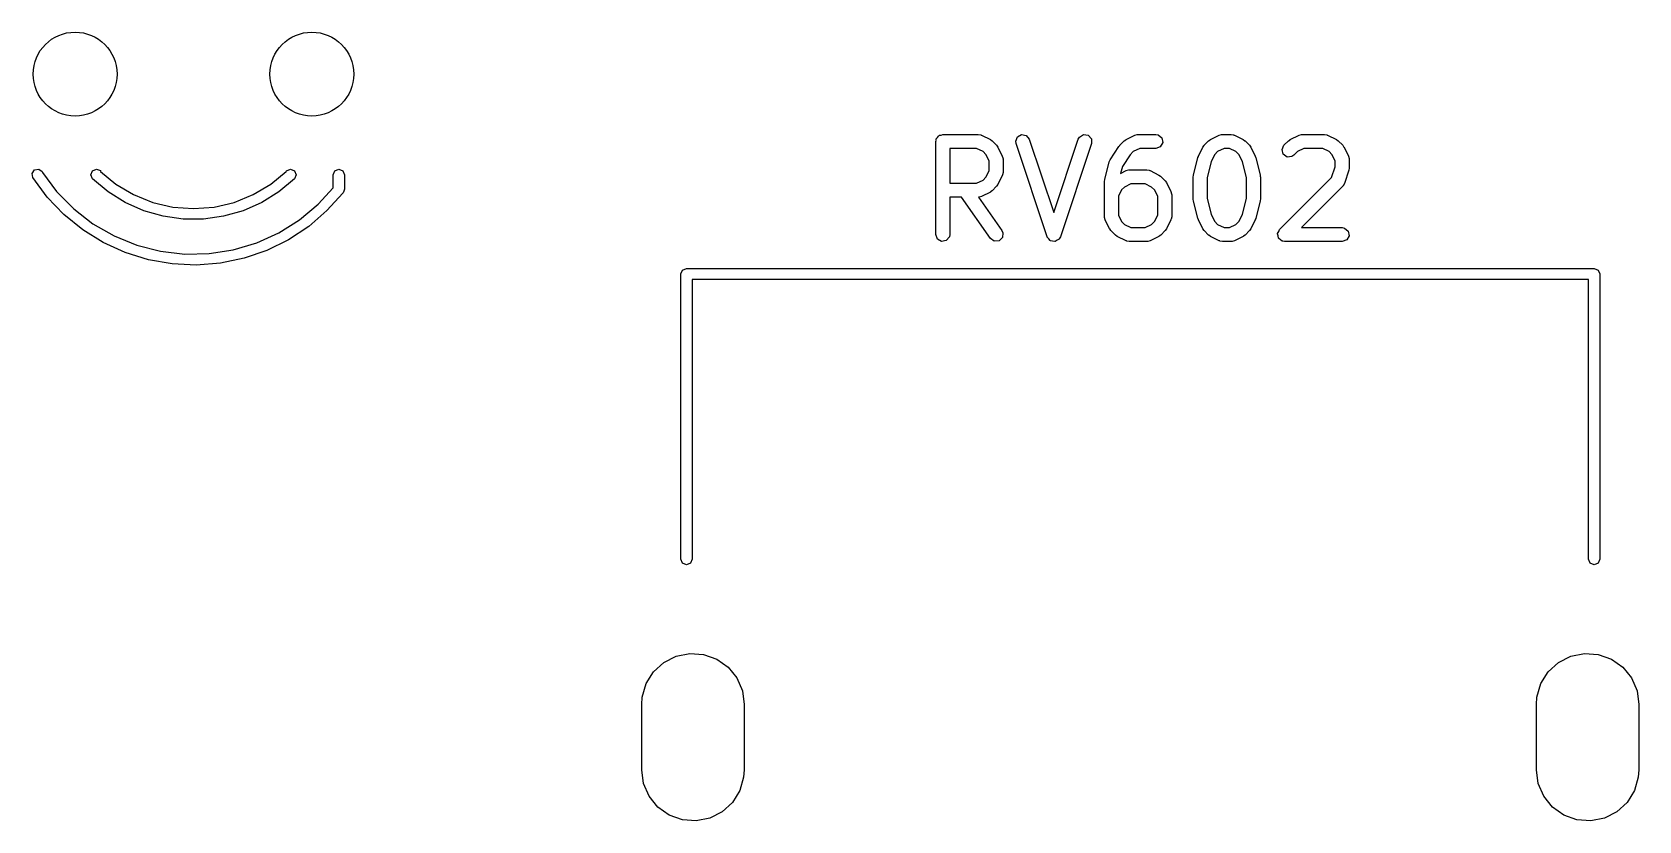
# Model space of a CAD drawing. Extents: x 75 to 204, y -140 to -31.
# Drawn here: x 186.23 to 203.47, y -56.91 to -48.45 of the extents above; entities that cross this region are included whole.
import ezdxf

# ---------------------------------------------------------------- set-up
doc = ezdxf.new("R2010")
doc.units = 0
doc.layers.add('BLACK', color=7, linetype='CONTINUOUS')

msp = doc.modelspace()

# ---------------------------------------------------------------- linework, layer by layer
at = {"layer": 'BLACK', "linetype": 'CONTINUOUS'}
for p, q in [((195.926, -49.6174), (195.928, -49.6076)), ((195.926, -50.6174), (195.926, -49.6174)), ((195.927, -49.6044), (195.929, -49.6015)), ((195.928, -49.6076), (195.927, -49.6044)), ((195.929, -49.6015), (195.93, -49.5917)), ((195.93, -49.5917), (195.943, -49.5768)), ((195.943, -49.5768), (195.953, -49.5599)), ((195.953, -49.5599), (195.959, -49.5576)), ((195.959, -49.5576), (195.963, -49.5524)), ((195.963, -49.5524), (195.983, -49.549)), ((195.983, -49.549), (196.001, -49.5424)), ((196.001, -49.5424), (196.382, -49.5424)), ((196.382, -49.5424), (196.408, -49.5469)), ((196.408, -49.5469), (196.411, -49.5498)), ((196.411, -49.5498), (196.415, -49.5503)), ((196.415, -49.5503), (196.511, -49.5979)), ((196.511, -49.5979), (196.529, -49.6113)), ((196.529, -49.6113), (196.53, -49.612)), ((196.53, -49.612), (196.578, -49.6596)), ((196.783, -49.6153), (196.802, -49.5676)), ((196.787, -49.6411), (196.783, -49.6153)), ((197.12, -50.6411), (196.787, -49.6411)), ((196.802, -49.5676), (196.847, -49.5432)), ((196.847, -49.5432), (196.897, -49.5535)), ((196.897, -49.5535), (196.929, -49.5937)), ((196.929, -49.5937), (197.191, -50.3802)), ((197.191, -50.3802), (197.454, -49.5937)), ((197.596, -49.6411), (197.263, -50.6411)), ((197.454, -49.5937), (197.466, -49.5708)), ((197.466, -49.5708), (197.51, -49.5439)), ((197.51, -49.5439), (197.56, -49.5514)), ((197.56, -49.5514), (197.595, -49.5898)), ((197.595, -49.5898), (197.596, -49.6411)), ((197.9, -49.6596), (197.948, -49.612)), ((197.948, -49.612), (197.966, -49.5991)), ((197.966, -49.5991), (197.967, -49.5979)), ((197.967, -49.5979), (198.063, -49.5503)), ((198.063, -49.5503), (198.088, -49.5429)), ((198.088, -49.5429), (198.092, -49.5439)), ((198.092, -49.5439), (198.096, -49.5424)), ((198.096, -49.5424), (198.287, -49.5424)), ((198.287, -49.5424), (198.312, -49.5469)), ((198.312, -49.5469), (198.352, -49.5799)), ((198.361, -49.6304), (198.335, -49.6748)), ((198.352, -49.5799), (198.361, -49.6304)), ((198.805, -49.6596), (198.853, -49.612)), ((198.853, -49.612), (198.871, -49.5991)), ((198.871, -49.5991), (198.872, -49.5979)), ((198.872, -49.5979), (198.967, -49.5503)), ((198.967, -49.5503), (198.992, -49.5429)), ((198.992, -49.5429), (198.997, -49.5439)), ((198.997, -49.5439), (199.001, -49.5424)), ((199.001, -49.5424), (199.096, -49.5424)), ((199.096, -49.5424), (199.122, -49.5469)), ((199.122, -49.5469), (199.125, -49.5498)), ((199.125, -49.5498), (199.13, -49.5503)), ((199.13, -49.5503), (199.225, -49.5979)), ((199.225, -49.5979), (199.243, -49.6113)), ((199.243, -49.6113), (199.244, -49.612)), ((199.244, -49.612), (199.292, -49.6596)), ((199.662, -49.6596), (199.71, -49.612)), ((199.71, -49.612), (199.728, -49.5991)), ((199.728, -49.5991), (199.729, -49.5979)), ((199.729, -49.5979), (199.825, -49.5503)), ((199.825, -49.5503), (199.85, -49.5429)), ((199.85, -49.5429), (199.854, -49.5439)), ((199.854, -49.5439), (199.858, -49.5424)), ((199.858, -49.5424), (200.096, -49.5424)), ((200.096, -49.5424), (200.122, -49.5469)), ((200.122, -49.5469), (200.125, -49.5498)), ((200.125, -49.5498), (200.13, -49.5503)), ((200.13, -49.5503), (200.225, -49.5979)), ((200.225, -49.5979), (200.243, -49.6113)), ((200.243, -49.6113), (200.244, -49.612)), ((200.244, -49.612), (200.292, -49.6596)), ((196.076, -49.6924), (196.076, -50.0662)), ((196.364, -49.6924), (196.076, -49.6924)), ((196.433, -49.7266), (196.364, -49.6924)), ((196.463, -49.757), (196.433, -49.7266)), ((196.497, -49.8256), (196.463, -49.757)), ((196.497, -49.933), (196.497, -49.8256)), ((196.578, -49.6596), (196.591, -49.678)), ((196.591, -49.678), (196.592, -49.6791)), ((196.592, -49.6791), (196.639, -49.7743)), ((196.639, -49.7743), (196.647, -49.7993)), ((196.647, -49.7993), (196.646, -49.8036)), ((196.646, -49.8036), (196.647, -49.8079)), ((196.647, -49.8079), (196.647, -49.9507)), ((197.785, -49.8373), (197.796, -49.8143)), ((197.796, -49.8139), (197.891, -49.671)), ((197.796, -49.8143), (197.796, -49.8139)), ((197.891, -49.671), (197.899, -49.6628)), ((197.899, -49.6628), (197.9, -49.6596)), ((198.012, -49.7604), (197.928, -49.8863)), ((198.045, -49.7266), (198.012, -49.7604)), ((198.114, -49.6924), (198.045, -49.7266)), ((198.287, -49.6924), (198.114, -49.6924)), ((198.335, -49.6748), (198.287, -49.6924)), ((198.69, -49.9801), (198.738, -49.7897)), ((198.738, -49.7897), (198.743, -49.7778)), ((198.743, -49.7743), (198.791, -49.6791)), ((198.743, -49.7778), (198.743, -49.7743)), ((198.791, -49.6791), (198.804, -49.6611)), ((198.804, -49.6611), (198.805, -49.6596)), ((198.92, -49.757), (198.881, -49.834)), ((198.95, -49.7266), (198.92, -49.757)), ((199.019, -49.6924), (198.95, -49.7266)), ((199.078, -49.6924), (199.019, -49.6924)), ((199.147, -49.7266), (199.078, -49.6924)), ((199.177, -49.757), (199.147, -49.7266)), ((199.216, -49.834), (199.177, -49.757)), ((199.292, -49.6596), (199.305, -49.678)), ((199.305, -49.678), (199.306, -49.6791)), ((199.306, -49.6791), (199.354, -49.7743)), ((199.354, -49.7743), (199.357, -49.7867)), ((199.357, -49.7867), (199.359, -49.7897)), ((199.359, -49.7897), (199.407, -49.9801)), ((199.641, -49.7061), (199.662, -49.6596)), ((199.654, -49.7556), (199.641, -49.7061)), ((199.696, -49.7851), (199.654, -49.7556)), ((199.747, -49.7806), (199.696, -49.7851)), ((199.768, -49.7657), (199.747, -49.7806)), ((199.807, -49.7266), (199.768, -49.7657)), ((199.876, -49.6924), (199.807, -49.7266)), ((200.078, -49.6924), (199.876, -49.6924)), ((200.147, -49.7266), (200.078, -49.6924)), ((200.177, -49.757), (200.147, -49.7266)), ((200.212, -49.8256), (200.177, -49.757)), ((200.212, -49.8909), (200.212, -49.8256)), ((200.292, -49.6596), (200.305, -49.678)), ((200.305, -49.678), (200.306, -49.6791)), ((200.306, -49.6791), (200.354, -49.7743)), ((200.354, -49.7743), (200.361, -49.7993)), ((200.361, -49.7993), (200.36, -49.8036)), ((200.36, -49.8036), (200.362, -49.8079)), ((200.362, -49.8079), (200.362, -49.9031)), ((186.229, -49.9609), (186.255, -49.9232)), ((186.237, -50.0061), (186.229, -49.9609)), ((186.255, -49.9232), (186.3, -49.915)), ((186.3, -49.915), (186.338, -49.9411)), ((186.338, -49.9411), (186.34, -49.951)), ((186.34, -49.951), (186.491, -50.1537)), ((186.859, -49.9759), (186.876, -49.9332)), ((186.877, -50.018), (186.859, -49.9759)), ((186.876, -49.9332), (186.918, -49.9148)), ((186.918, -49.9148), (186.961, -49.9316)), ((186.961, -49.9316), (186.964, -49.9402)), ((186.964, -49.9402), (187.128, -50.0757)), ((188.792, -50.0758), (188.956, -49.9404)), ((188.956, -49.9404), (188.959, -49.9318)), ((188.959, -49.9318), (189.002, -49.915)), ((189.002, -49.915), (189.044, -49.9334)), ((189.061, -49.9761), (189.043, -50.0182)), ((189.044, -49.9334), (189.061, -49.9761)), ((189.46, -49.975), (189.478, -49.9326)), ((189.46, -50.1142), (189.46, -49.975)), ((189.478, -49.9326), (189.52, -49.915)), ((189.52, -49.915), (189.562, -49.9326)), ((189.562, -49.9326), (189.58, -49.975)), ((189.58, -49.975), (189.58, -50.131)), ((196.463, -50.0015), (196.497, -49.933)), ((196.639, -49.9843), (196.592, -50.0795)), ((196.64, -49.9798), (196.639, -49.9843)), ((196.643, -49.9764), (196.64, -49.9798)), ((196.647, -49.9507), (196.643, -49.9764)), ((197.738, -50.0278), (197.785, -49.8373)), ((197.928, -49.8863), (197.909, -49.9604)), ((197.909, -49.9604), (197.967, -49.9313)), ((197.967, -49.9313), (197.992, -49.9238)), ((197.992, -49.9238), (197.997, -49.9249)), ((197.997, -49.9249), (198.001, -49.9233)), ((198.001, -49.9233), (198.191, -49.9233)), ((198.191, -49.9233), (198.217, -49.9279)), ((198.217, -49.9279), (198.221, -49.9307)), ((198.221, -49.9307), (198.225, -49.9313)), ((198.225, -49.9313), (198.32, -49.9789)), ((198.32, -49.9789), (198.338, -49.9922)), ((198.338, -49.9922), (198.34, -49.9929)), ((198.34, -49.9929), (198.387, -50.0405)), ((198.688, -49.9983), (198.69, -49.9836)), ((198.688, -50.2364), (198.688, -49.9983)), ((198.69, -49.9836), (198.69, -49.9801)), ((198.881, -49.834), (198.838, -50.0076)), ((199.259, -50.0076), (199.216, -49.834)), ((199.407, -49.9801), (199.408, -49.9951)), ((199.408, -49.9951), (199.409, -49.9983)), ((199.409, -49.9983), (199.409, -50.2364)), ((200.173, -50.0054), (200.212, -49.8909)), ((200.358, -49.9268), (200.31, -50.0697)), ((200.362, -49.9031), (200.358, -49.9252)), ((200.358, -49.9252), (200.358, -49.9268)), ((186.391, -50.2147), (186.237, -50.0061)), ((186.237, -50.0061), (186.237, -50.0061)), ((186.491, -50.1537), (186.675, -50.3408)), ((187.044, -50.1576), (186.877, -50.018)), ((187.228, -50.2727), (187.044, -50.1576)), ((187.128, -50.0757), (187.318, -50.1889)), ((188.601, -50.189), (188.792, -50.0758)), ((188.876, -50.1578), (188.692, -50.2729)), ((189.043, -50.0182), (188.876, -50.1578)), ((189.043, -50.0182), (189.043, -50.0182)), ((189.3, -50.2901), (189.46, -50.1142)), ((189.567, -50.1678), (189.563, -50.1724)), ((189.572, -50.1503), (189.567, -50.1678)), ((189.567, -50.1678), (189.567, -50.1678)), ((189.58, -50.131), (189.572, -50.1503)), ((196.076, -50.0662), (196.364, -50.0662)), ((196.364, -50.0662), (196.433, -50.0319)), ((196.511, -50.1607), (196.415, -50.2083)), ((196.433, -50.0319), (196.463, -50.0015)), ((196.512, -50.1595), (196.511, -50.1607)), ((196.53, -50.1466), (196.512, -50.1595)), ((196.578, -50.099), (196.53, -50.1466)), ((196.592, -50.0795), (196.578, -50.0975)), ((196.578, -50.0975), (196.578, -50.099)), ((197.735, -50.046), (197.738, -50.0312)), ((197.735, -50.4269), (197.735, -50.046)), ((197.738, -50.0312), (197.738, -50.0278)), ((197.92, -50.138), (197.885, -50.2065)), ((197.95, -50.1076), (197.92, -50.138)), ((198.019, -50.0733), (197.95, -50.1076)), ((198.174, -50.0733), (198.019, -50.0733)), ((198.242, -50.1076), (198.174, -50.0733)), ((198.273, -50.138), (198.242, -50.1076)), ((198.307, -50.2065), (198.273, -50.138)), ((198.387, -50.0405), (198.4, -50.0589)), ((198.4, -50.0589), (198.401, -50.06)), ((198.401, -50.06), (198.449, -50.1553)), ((198.449, -50.1553), (198.456, -50.1802)), ((198.838, -50.0076), (198.838, -50.2272)), ((199.259, -50.2272), (199.259, -50.0076)), ((199.615, -50.5643), (200.173, -50.0054)), ((200.292, -50.099), (199.849, -50.5424)), ((200.294, -50.0949), (200.292, -50.099)), ((200.298, -50.0926), (200.294, -50.0949)), ((200.31, -50.0697), (200.298, -50.0926)), ((186.57, -50.4022), (186.391, -50.2147)), ((186.675, -50.3408), (186.882, -50.5013)), ((187.427, -50.3611), (187.228, -50.2727)), ((187.318, -50.1889), (187.524, -50.2718)), ((187.524, -50.2718), (187.739, -50.3223)), ((187.739, -50.3223), (187.96, -50.3392)), ((187.96, -50.3392), (188.181, -50.3223)), ((188.181, -50.3223), (188.396, -50.2718)), ((188.396, -50.2718), (188.601, -50.189)), ((188.692, -50.2729), (188.493, -50.3612)), ((189.099, -50.4585), (189.3, -50.2901)), ((189.562, -50.1737), (189.393, -50.3605)), ((189.563, -50.1724), (189.562, -50.1734)), ((189.562, -50.1734), (189.562, -50.1737)), ((196.2, -50.2162), (196.076, -50.2162)), ((196.076, -50.2162), (196.076, -50.6174)), ((196.511, -50.6604), (196.2, -50.2162)), ((196.386, -50.2147), (196.383, -50.2158)), ((196.383, -50.2158), (196.634, -50.5744)), ((196.39, -50.2157), (196.386, -50.2147)), ((196.415, -50.2083), (196.39, -50.2157)), ((197.885, -50.2065), (197.885, -50.4092)), ((198.307, -50.4092), (198.307, -50.2065)), ((198.456, -50.1802), (198.455, -50.1846)), ((198.455, -50.1846), (198.457, -50.1888)), ((198.457, -50.1888), (198.457, -50.4269)), ((198.689, -50.2397), (198.688, -50.2364)), ((198.69, -50.2546), (198.689, -50.2397)), ((198.738, -50.4451), (198.69, -50.2546)), ((198.838, -50.2272), (198.881, -50.4007)), ((199.216, -50.4007), (199.259, -50.2272)), ((199.407, -50.2546), (199.359, -50.4451)), ((199.409, -50.2364), (199.407, -50.2512)), ((199.407, -50.2512), (199.407, -50.2546)), ((186.772, -50.5656), (186.57, -50.4022)), ((186.882, -50.5013), (187.109, -50.6323)), ((187.636, -50.421), (187.427, -50.3611)), ((187.851, -50.4512), (187.636, -50.421)), ((188.069, -50.4512), (187.851, -50.4512)), ((188.284, -50.421), (188.069, -50.4512)), ((188.493, -50.3612), (188.284, -50.421)), ((188.877, -50.5982), (189.099, -50.4585)), ((189.393, -50.3605), (189.197, -50.5297)), ((197.737, -50.4311), (197.735, -50.4269)), ((197.736, -50.4355), (197.737, -50.4311)), ((197.743, -50.4604), (197.736, -50.4355)), ((197.791, -50.5557), (197.743, -50.4604)), ((197.885, -50.4092), (197.92, -50.4777)), ((197.92, -50.4777), (197.95, -50.5081)), ((197.95, -50.5081), (198.019, -50.5424)), ((198.174, -50.5424), (198.242, -50.5081)), ((198.242, -50.5081), (198.273, -50.4777)), ((198.273, -50.4777), (198.307, -50.4092)), ((198.449, -50.4604), (198.401, -50.5557)), ((198.452, -50.4526), (198.449, -50.456)), ((198.449, -50.456), (198.449, -50.4604)), ((198.457, -50.4269), (198.452, -50.4526)), ((198.74, -50.448), (198.738, -50.4451)), ((198.743, -50.4604), (198.74, -50.448)), ((198.791, -50.5557), (198.743, -50.4604)), ((198.881, -50.4007), (198.92, -50.4777)), ((198.92, -50.4777), (198.95, -50.5081)), ((198.95, -50.5081), (199.019, -50.5424)), ((199.078, -50.5424), (199.147, -50.5081)), ((199.147, -50.5081), (199.177, -50.4777)), ((199.177, -50.4777), (199.216, -50.4007)), ((199.354, -50.4604), (199.306, -50.5557)), ((199.359, -50.4451), (199.354, -50.4569)), ((199.354, -50.4569), (199.354, -50.4604)), ((186.992, -50.7022), (186.772, -50.5656)), ((187.109, -50.6323), (187.352, -50.7314)), ((188.639, -50.7066), (188.877, -50.5982)), ((188.981, -50.6728), (188.748, -50.7875)), ((189.197, -50.5297), (188.981, -50.6728)), ((195.943, -50.6656), (195.926, -50.6174)), ((195.988, -50.6912), (195.943, -50.6656)), ((196.038, -50.6823), (195.988, -50.6912)), ((196.071, -50.643), (196.038, -50.6823)), ((196.076, -50.6174), (196.071, -50.643)), ((196.553, -50.6898), (196.511, -50.6604)), ((196.604, -50.6854), (196.553, -50.6898)), ((196.64, -50.6491), (196.604, -50.6854)), ((196.634, -50.5744), (196.645, -50.598)), ((196.645, -50.598), (196.64, -50.6491)), ((197.122, -50.6428), (197.12, -50.6411)), ((197.122, -50.6449), (197.122, -50.6428)), ((197.137, -50.6627), (197.122, -50.6449)), ((197.152, -50.6813), (197.137, -50.6627)), ((197.154, -50.6817), (197.152, -50.6813)), ((197.156, -50.6833), (197.154, -50.6817)), ((197.179, -50.6868), (197.156, -50.6833)), ((197.202, -50.6916), (197.179, -50.6868)), ((197.227, -50.6784), (197.206, -50.6909)), ((197.248, -50.6671), (197.227, -50.6784)), ((197.25, -50.664), (197.248, -50.6651)), ((197.248, -50.6651), (197.248, -50.6671)), ((197.263, -50.6411), (197.25, -50.664)), ((197.792, -50.5568), (197.791, -50.5557)), ((197.805, -50.5752), (197.792, -50.5568)), ((197.853, -50.6228), (197.805, -50.5752)), ((197.854, -50.6235), (197.853, -50.6228)), ((197.872, -50.6368), (197.854, -50.6235)), ((197.967, -50.6845), (197.872, -50.6368)), ((197.972, -50.685), (197.967, -50.6845)), ((197.975, -50.6879), (197.972, -50.685)), ((198.001, -50.6924), (197.975, -50.6879)), ((198.019, -50.5424), (198.174, -50.5424)), ((198.225, -50.6845), (198.2, -50.6919)), ((198.32, -50.6368), (198.225, -50.6845)), ((198.321, -50.6357), (198.32, -50.6368)), ((198.34, -50.6228), (198.321, -50.6357)), ((198.387, -50.5752), (198.34, -50.6228)), ((198.388, -50.5737), (198.387, -50.5752)), ((198.401, -50.5557), (198.388, -50.5737)), ((198.792, -50.5568), (198.791, -50.5557)), ((198.805, -50.5752), (198.792, -50.5568)), ((198.853, -50.6228), (198.805, -50.5752)), ((198.854, -50.6235), (198.853, -50.6228)), ((198.872, -50.6368), (198.854, -50.6235)), ((198.967, -50.6845), (198.872, -50.6368)), ((198.972, -50.685), (198.967, -50.6845)), ((198.975, -50.6879), (198.972, -50.685)), ((199.001, -50.6924), (198.975, -50.6879)), ((199.019, -50.5424), (199.078, -50.5424)), ((199.13, -50.6845), (199.105, -50.6919)), ((199.225, -50.6368), (199.13, -50.6845)), ((199.226, -50.6357), (199.225, -50.6368)), ((199.244, -50.6228), (199.226, -50.6357)), ((199.292, -50.5752), (199.244, -50.6228)), ((199.293, -50.5737), (199.292, -50.5752)), ((199.306, -50.5557), (199.293, -50.5737)), ((199.593, -50.6108), (199.594, -50.6077)), ((199.599, -50.6326), (199.593, -50.6108)), ((199.594, -50.6044), (199.605, -50.5848)), ((199.594, -50.6077), (199.594, -50.6044)), ((199.603, -50.6549), (199.599, -50.6326)), ((199.605, -50.6571), (199.603, -50.6549)), ((199.605, -50.5848), (199.615, -50.5643)), ((199.606, -50.6604), (199.605, -50.6571)), ((199.625, -50.6733), (199.606, -50.6604)), ((199.642, -50.6879), (199.625, -50.6733)), ((199.647, -50.6887), (199.642, -50.6879)), ((199.849, -50.5424), (200.287, -50.5424)), ((200.287, -50.5424), (200.312, -50.5469)), ((200.335, -50.6748), (200.287, -50.6924)), ((200.312, -50.5469), (200.352, -50.5799)), ((200.361, -50.6304), (200.335, -50.6748)), ((200.352, -50.5799), (200.361, -50.6304)), ((187.228, -50.81), (186.992, -50.7022)), ((187.476, -50.887), (187.228, -50.81)), ((187.352, -50.7314), (187.606, -50.7968)), ((187.606, -50.7968), (187.866, -50.8272)), ((187.866, -50.8272), (188.128, -50.8222)), ((188.128, -50.8222), (188.387, -50.7817)), ((188.387, -50.7817), (188.639, -50.7066)), ((188.748, -50.7875), (188.503, -50.8718)), ((197.204, -50.6905), (197.202, -50.6916)), ((197.206, -50.6909), (197.204, -50.6905)), ((198.191, -50.6924), (198.001, -50.6924)), ((198.196, -50.6908), (198.191, -50.6924)), ((198.2, -50.6919), (198.196, -50.6908)), ((199.096, -50.6924), (199.001, -50.6924)), ((199.1, -50.6908), (199.096, -50.6924)), ((199.105, -50.6919), (199.1, -50.6908)), ((199.648, -50.6898), (199.647, -50.6887)), ((199.651, -50.6895), (199.648, -50.6898)), ((199.668, -50.6924), (199.651, -50.6895)), ((200.287, -50.6924), (199.668, -50.6924)), ((187.731, -50.9322), (187.476, -50.887)), ((187.99, -50.9448), (187.731, -50.9322)), ((188.249, -50.9245), (187.99, -50.9448)), ((188.503, -50.8718), (188.249, -50.9245)), ((193.19, -51.04), (193.208, -50.9976)), ((193.208, -50.9976), (193.25, -50.98)), ((193.25, -50.98), (202.99, -50.98)), ((202.99, -50.98), (203.032, -50.9976)), ((203.032, -50.9976), (203.05, -51.04)), ((193.19, -54.1), (193.19, -51.04)), ((202.93, -51.1), (193.31, -51.1)), ((193.31, -51.1), (193.31, -54.1)), ((202.93, -54.1), (202.93, -51.1)), ((203.05, -51.04), (203.05, -54.1)), ((193.208, -54.1424), (193.19, -54.1)), ((193.31, -54.1), (193.292, -54.1424)), ((202.948, -54.1424), (202.93, -54.1)), ((203.05, -54.1), (203.032, -54.1424)), ((193.25, -54.16), (193.208, -54.1424)), ((193.292, -54.1424), (193.25, -54.16)), ((202.99, -54.16), (202.948, -54.1424)), ((203.032, -54.1424), (202.99, -54.16)), ((193.006, -55.2084), (193.139, -55.1406)), ((193.139, -55.1406), (193.285, -55.1111)), ((193.285, -55.1111), (193.434, -55.122)), ((193.434, -55.122), (193.575, -55.1726)), ((202.606, -55.2084), (202.739, -55.1406)), ((202.739, -55.1406), (202.885, -55.1111)), ((202.885, -55.1111), (203.034, -55.122)), ((203.034, -55.122), (203.175, -55.1726)), ((192.818, -55.4363), (192.896, -55.3094)), ((192.896, -55.3094), (193.006, -55.2084)), ((193.575, -55.1726), (193.697, -55.2591)), ((193.697, -55.2591), (193.79, -55.3751)), ((202.418, -55.4363), (202.496, -55.3094)), ((202.496, -55.3094), (202.606, -55.2084)), ((203.175, -55.1726), (203.297, -55.2591)), ((203.297, -55.2591), (203.39, -55.3751)), ((192.776, -55.5797), (192.818, -55.4363)), ((193.79, -55.3751), (193.85, -55.5121)), ((193.85, -55.5121), (193.87, -55.66)), ((202.376, -55.5797), (202.418, -55.4363)), ((203.39, -55.3751), (203.45, -55.5121)), ((203.45, -55.5121), (203.47, -55.66)), ((192.77, -55.66), (192.776, -55.5797)), ((192.77, -56.36), (192.77, -55.66)), ((193.87, -55.66), (193.87, -56.36)), ((202.37, -55.66), (202.376, -55.5797)), ((202.37, -56.36), (202.37, -55.66)), ((203.47, -55.66), (203.47, -56.36)), ((192.79, -56.5079), (192.77, -56.36)), ((193.87, -56.36), (193.864, -56.4403)), ((202.39, -56.5079), (202.37, -56.36)), ((203.47, -56.36), (203.464, -56.4403)), ((192.85, -56.6449), (192.79, -56.5079)), ((193.864, -56.4403), (193.822, -56.5837)), ((202.45, -56.6449), (202.39, -56.5079)), ((203.464, -56.4403), (203.422, -56.5837)), ((192.943, -56.7609), (192.85, -56.6449)), ((193.744, -56.7106), (193.634, -56.8116)), ((193.822, -56.5837), (193.744, -56.7106)), ((202.543, -56.7609), (202.45, -56.6449)), ((203.344, -56.7106), (203.234, -56.8116)), ((203.422, -56.5837), (203.344, -56.7106)), ((193.065, -56.8474), (192.943, -56.7609)), ((193.206, -56.898), (193.065, -56.8474)), ((193.501, -56.8794), (193.355, -56.9089)), ((193.634, -56.8116), (193.501, -56.8794)), ((202.665, -56.8474), (202.543, -56.7609)), ((202.806, -56.898), (202.665, -56.8474)), ((203.101, -56.8794), (202.955, -56.9089)), ((203.234, -56.8116), (203.101, -56.8794)), ((193.355, -56.9089), (193.206, -56.898)), ((202.955, -56.9089), (202.806, -56.898))]:
    msp.add_line(p, q, dxfattribs=at)
at = {"layer": 'BLACK'}
for centre in [(186.69, -48.895), (189.23, -48.895)]:
    msp.add_circle(centre, 0.45, dxfattribs=at)

doc.saveas('drawing.dxf')
